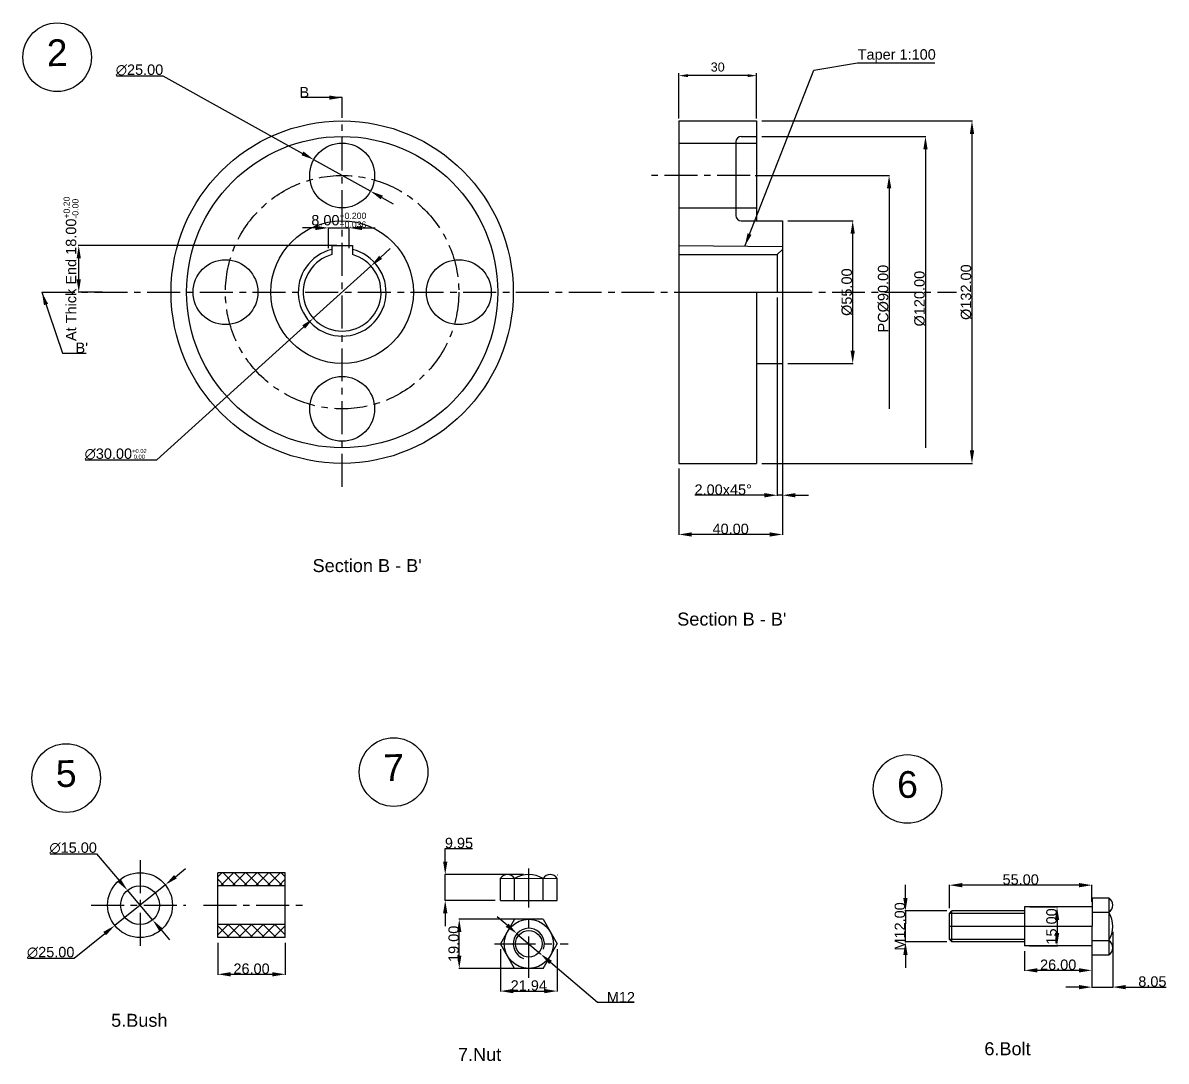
# Model space of a CAD drawing. Header units: millimetres. Extents: x 2857 to 4001, y 1460 to 1882.
# Drawn here: x 3559.8 to 4000.8, y 1459.9 to 1860.2 of the extents above; entities that cross this region are included whole.
import ezdxf

# ---------------------------------------------------------------- set-up
doc = ezdxf.new("R2010")
doc.units = ezdxf.units.MM
doc.linetypes.add('CENTER', pattern=[50.8, 31.75, -6.35, 6.35, -6.35])
doc.layers.add('center', color=10, linetype='CENTER')
doc.styles.get("Standard").update_dxf_attribs({"font": 'arial.ttf'})
doc.dimstyles.new('AM_ISO', dxfattribs={"dimtxt": 3.5, "dimasz": 3.5, "dimexe": 1, "dimexo": 1, "dimgap": 1.5, "dimtad": 1, "dimdsep": 46, "dimtxsty": 'Standard', "dimcen": 0, "dimclrd": 256, "dimclre": 256, "dimclrt": 2, "dimadec": 0, "dimazin": 2, "dimtp": 0.1, "dimtm": 0.1, "dimtfac": 0.71, "dimtdec": 3, "dimtmove": 0, "dimatfit": 3, "dimfxl": 1, "dimlwd": -1, "dimlwe": -1, "dimarcsym": 1})
doc.dimstyles.get("Standard").update_dxf_attribs({"dimtxt": 4, "dimasz": 5, "dimexe": 0.18, "dimexo": 2, "dimgap": 0.09, "dimtad": 1, "dimtoh": 1, "dimzin": 0, "dimdsep": 46, "dimtxsty": 'Standard', "dimcen": 0.09, "dimclrt": 2, "dimadec": 0, "dimazin": 0, "dimtfac": 1, "dimtmove": 0, "dimatfit": 3, "dimfxl": 1, "dimtolj": 1, "dimtzin": 0, "dimarcsym": 0})

# ---------------------------------------------------------------- blocks, each defined once
blk = doc.blocks.new('*D20')
at = {"linetype": 'ByBlock', "transparency": 16777216}
for p, q in [((3812.83, 1823.37), (3812.83, 1840.84)), ((3839.33, 1839.84), (3816.33, 1839.84)), ((3842.83, 1823.37), (3842.83, 1840.84))]:
    blk.add_line(p, q, dxfattribs=at)
at = {"transparency": 16777216}
for points in [[(3816.33, 1840.42), (3816.33, 1839.26), (3812.83, 1839.84)], [(3839.33, 1840.42), (3839.33, 1839.26), (3842.83, 1839.84)]]:
    blk.add_solid(points, dxfattribs=at)
at = {"layer": 'Defpoints', "color": 0, "transparency": 16777216}
for p in [(3812.83, 1839.84), (3812.83, 1822.37), (3842.83, 1822.37)]:
    blk.add_point(p, dxfattribs=at)
at = {"color": 2, "transparency": 16777216, "insert": (3827.83, 1843.13), "char_height": 3.5, "attachment_point": 5}
blk.add_mtext('30', dxfattribs=at)
blk = doc.blocks.new('*D21')
at = {"color": 0, "lineweight": -2, "transparency": 16777216}
for p, q in [((3854.83, 1783.87), (3880.09, 1783.87)), ((3879.91, 1733.87), (3879.91, 1778.87)), ((3854.83, 1728.87), (3880.09, 1728.87))]:
    blk.add_line(p, q, dxfattribs=at)
at = {"color": 0, "transparency": 16777216}
for points in [[(3879.07, 1778.87), (3880.74, 1778.87), (3879.91, 1783.87)], [(3879.07, 1733.87), (3880.74, 1733.87), (3879.91, 1728.87)]]:
    blk.add_solid(points, dxfattribs=at)
at = {"layer": 'Defpoints', "color": 0, "transparency": 16777216}
for p in [(3852.83, 1783.87), (3879.91, 1783.87), (3852.83, 1728.87)]:
    blk.add_point(p, dxfattribs=at)
at = {"color": 2, "transparency": 16777216, "insert": (3877.66, 1756.37), "char_height": 4, "attachment_point": 5, "rotation": 90}
blk.add_mtext('\\A1;%%C55.00', dxfattribs=at)
blk = doc.blocks.new('*D23')
at = {"color": 0, "lineweight": -2, "transparency": 16777216}
for p, q in [((3842.33, 1801.37), (3894.12, 1801.37)), ((3893.94, 1796.37), (3893.94, 1711.37))]:
    blk.add_line(p, q, dxfattribs=at)
at = {"color": 0, "transparency": 16777216}
blk.add_solid([(3893.11, 1796.37), (3894.78, 1796.37), (3893.94, 1801.37)], dxfattribs=at)
at = {"layer": 'Defpoints', "color": 0, "transparency": 16777216}
for p in [(3840.33, 1801.37), (3840.33, 1711.37), (3893.94, 1711.37)]:
    blk.add_point(p, dxfattribs=at)
at = {"color": 2, "transparency": 16777216, "insert": (3891.7, 1753.87), "char_height": 4, "attachment_point": 5, "rotation": 90}
blk.add_mtext('\\A1;PC%%C90.00', dxfattribs=at)
blk = doc.blocks.new('_None')
blk = doc.blocks.new('*D24')
at = {"color": 0, "lineweight": -2, "transparency": 16777216}
for p, q in [((3844.83, 1822.37), (3926.09, 1822.37)), ((3925.91, 1817.37), (3925.91, 1695.37)), ((3844.83, 1690.37), (3926.09, 1690.37))]:
    blk.add_line(p, q, dxfattribs=at)
at = {"color": 0, "transparency": 16777216}
for points in [[(3925.08, 1817.37), (3926.75, 1817.37), (3925.91, 1822.37)], [(3925.08, 1695.37), (3926.75, 1695.37), (3925.91, 1690.37)]]:
    blk.add_solid(points, dxfattribs=at)
at = {"layer": 'Defpoints', "color": 0, "transparency": 16777216}
for p in [(3842.83, 1822.37), (3842.83, 1690.37), (3925.91, 1690.37)]:
    blk.add_point(p, dxfattribs=at)
at = {"color": 2, "transparency": 16777216, "insert": (3923.67, 1756.37), "char_height": 4, "attachment_point": 5, "rotation": 90}
blk.add_mtext('\\A1;%%C132.00', dxfattribs=at)
blk = doc.blocks.new('*D25')
at = {"color": 0, "lineweight": -2, "transparency": 16777216}
for p, q in [((3844.83, 1816.37), (3908.16, 1816.37)), ((3907.98, 1811.37), (3907.98, 1696.37))]:
    blk.add_line(p, q, dxfattribs=at)
at = {"color": 0, "transparency": 16777216}
blk.add_solid([(3907.14, 1811.37), (3908.81, 1811.37), (3907.98, 1816.37)], dxfattribs=at)
at = {"layer": 'Defpoints', "color": 0, "transparency": 16777216}
for p in [(3842.83, 1816.37), (3842.83, 1696.37), (3907.98, 1696.37)]:
    blk.add_point(p, dxfattribs=at)
at = {"color": 2, "transparency": 16777216, "insert": (3905.73, 1753.87), "char_height": 4, "attachment_point": 5, "rotation": 90}
blk.add_mtext('\\A1;%%C120.00', dxfattribs=at)
blk = doc.blocks.new('*D26')
at = {"color": 0, "lineweight": -2, "transparency": 16777216}
for p, q in [((3852.83, 1770.83), (3852.83, 1677.9)), ((3850.83, 1754.37), (3850.83, 1677.9)), ((3845.83, 1678.08), (3819.07, 1678.08)), ((3852.83, 1678.08), (3850.83, 1678.08)), ((3857.83, 1678.08), (3862.83, 1678.08))]:
    blk.add_line(p, q, dxfattribs=at)
at = {"color": 0, "transparency": 16777216}
for points in [[(3845.83, 1678.91), (3845.83, 1677.24), (3850.83, 1678.08)], [(3857.83, 1678.91), (3857.83, 1677.24), (3852.83, 1678.08)]]:
    blk.add_solid(points, dxfattribs=at)
at = {"layer": 'Defpoints', "color": 0, "transparency": 16777216}
for p in [(3852.83, 1772.83), (3850.83, 1756.37), (3850.83, 1678.08)]:
    blk.add_point(p, dxfattribs=at)
at = {"color": 2, "transparency": 16777216, "insert": (3829.95, 1680.21), "char_height": 4, "attachment_point": 5}
blk.add_mtext('\\A1;2.00x45%%D', dxfattribs=at)
blk = doc.blocks.new('*D27')
at = {"color": 0, "lineweight": -2, "transparency": 16777216}
for p, q in [((3852.83, 1726.87), (3852.83, 1662.78)), ((3812.83, 1688.37), (3812.83, 1662.78)), ((3847.83, 1662.96), (3817.83, 1662.96))]:
    blk.add_line(p, q, dxfattribs=at)
at = {"color": 0, "transparency": 16777216}
for points in [[(3817.83, 1663.79), (3817.83, 1662.13), (3812.83, 1662.96)], [(3847.83, 1663.79), (3847.83, 1662.13), (3852.83, 1662.96)]]:
    blk.add_solid(points, dxfattribs=at)
at = {"layer": 'Defpoints', "color": 0, "transparency": 16777216}
for p in [(3852.83, 1728.87), (3812.83, 1690.37), (3812.83, 1662.96)]:
    blk.add_point(p, dxfattribs=at)
at = {"color": 2, "transparency": 16777216, "insert": (3832.83, 1665.09), "char_height": 4, "attachment_point": 5}
blk.add_mtext('\\A1;40.00', dxfattribs=at)
blk = doc.blocks.new('*D16')
at = {"color": 0, "lineweight": -2, "transparency": 16777216}
for p, q in [((3672.69, 1781.14), (3667.69, 1781.14)), ((3677.69, 1773.38), (3677.69, 1781.32)), ((3677.69, 1781.14), (3685.69, 1781.14)), ((3685.69, 1773.38), (3685.69, 1781.32)), ((3690.69, 1781.14), (3695.69, 1781.14))]:
    blk.add_line(p, q, dxfattribs=at)
at = {"color": 0, "transparency": 16777216}
for points in [[(3672.69, 1781.97), (3672.69, 1780.31), (3677.69, 1781.14)], [(3690.69, 1781.97), (3690.69, 1780.31), (3685.69, 1781.14)]]:
    blk.add_solid(points, dxfattribs=at)
at = {"layer": 'Defpoints', "color": 0, "transparency": 16777216}
for p in [(3685.69, 1781.14), (3677.69, 1771.38), (3685.69, 1771.38)]:
    blk.add_point(p, dxfattribs=at)
at = {"color": 2, "transparency": 16777216, "insert": (3681.69, 1784.12), "char_height": 4, "attachment_point": 5}
blk.add_mtext('\\A1;8.00{\\H2.4;\\S+0.200^ +0.036;}', dxfattribs=at)
blk = doc.blocks.new('*D17')
at = {"color": 0, "lineweight": -2, "transparency": 16777216}
for p, q in [((3680.97, 1774.37), (3581.19, 1774.37)), ((3581.37, 1761.37), (3581.37, 1769.37)), ((3590.48, 1756.37), (3581.19, 1756.37))]:
    blk.add_line(p, q, dxfattribs=at)
at = {"color": 0, "transparency": 16777216}
for points in [[(3580.53, 1769.37), (3582.2, 1769.37), (3581.37, 1774.37)], [(3580.53, 1761.37), (3582.2, 1761.37), (3581.37, 1756.37)]]:
    blk.add_solid(points, dxfattribs=at)
at = {"layer": 'Defpoints', "color": 0, "transparency": 16777216}
for p in [(3581.37, 1774.37), (3682.97, 1774.37), (3592.48, 1756.37)]:
    blk.add_point(p, dxfattribs=at)
at = {"color": 2, "transparency": 16777216, "insert": (3578.39, 1765.37), "char_height": 4, "attachment_point": 5, "rotation": 90}
blk.add_mtext('\\A1;At Thick End 18.00{\\H2.4;\\S+0.20^ -0.00;}', dxfattribs=at)
blk = doc.blocks.new('*D18')
at = {"color": 0, "lineweight": -2, "transparency": 16777216}
for p, q in [((3697.8, 1769.79), (3701.51, 1773.14)), ((3694.09, 1766.43), (3671.85, 1746.31)), ((3611.52, 1691.73), (3668.14, 1742.95)), ((3583.86, 1691.73), (3611.52, 1691.73))]:
    blk.add_line(p, q, dxfattribs=at)
at = {"color": 0, "transparency": 16777216}
for points in [[(3697.24, 1770.4), (3698.36, 1769.17), (3694.09, 1766.43)], [(3667.58, 1743.57), (3668.7, 1742.33), (3671.85, 1746.31)]]:
    blk.add_solid(points, dxfattribs=at)
at = {"layer": 'Defpoints', "color": 0, "transparency": 16777216}
for p in [(3694.09, 1766.43), (3671.85, 1746.31)]:
    blk.add_point(p, dxfattribs=at)
at = {"color": 2, "transparency": 16777216, "insert": (3595.61, 1693.98), "char_height": 4, "attachment_point": 5}
blk.add_mtext('\\A1;∅30.00{\\H1.6;\\S+0.02^  0.00;}', dxfattribs=at)
blk = doc.blocks.new('*D29')
at = {"color": 0, "lineweight": -2, "transparency": 16777216}
for p, q in [((3595.89, 1839.76), (3613.82, 1839.76)), ((3613.82, 1839.76), (3667.67, 1809.86)), ((3693.9, 1795.3), (3672.04, 1807.44)), ((3698.27, 1792.88), (3702.64, 1790.45))]:
    blk.add_line(p, q, dxfattribs=at)
at = {"color": 0, "transparency": 16777216}
for points in [[(3668.07, 1810.59), (3667.27, 1809.14), (3672.04, 1807.44)], [(3698.68, 1793.6), (3697.87, 1792.15), (3693.9, 1795.3)]]:
    blk.add_solid(points, dxfattribs=at)
at = {"layer": 'Defpoints', "color": 0, "transparency": 16777216}
for p in [(3672.04, 1807.44), (3693.9, 1795.3)]:
    blk.add_point(p, dxfattribs=at)
at = {"color": 2, "transparency": 16777216, "insert": (3604.81, 1842.01), "char_height": 4, "attachment_point": 5}
blk.add_mtext('\\A1;∅25.00', dxfattribs=at)
blk = doc.blocks.new('*D40')
at = {"color": 0, "lineweight": -2, "transparency": 16777216}
for p, q in [((3618.67, 1531.01), (3622.56, 1534.14)), ((3614.77, 1527.88), (3595.28, 1512.22)), ((3579.55, 1499.59), (3591.38, 1509.09)), ((3561.62, 1499.59), (3579.55, 1499.59))]:
    blk.add_line(p, q, dxfattribs=at)
at = {"color": 0, "transparency": 16777216}
for points in [[(3618.14, 1531.66), (3619.19, 1530.36), (3614.77, 1527.88)], [(3590.86, 1509.74), (3591.9, 1508.44), (3595.28, 1512.22)]]:
    blk.add_solid(points, dxfattribs=at)
at = {"layer": 'Defpoints', "color": 0, "transparency": 16777216}
for p in [(3614.77, 1527.88), (3595.28, 1512.22)]:
    blk.add_point(p, dxfattribs=at)
at = {"color": 2, "transparency": 16777216, "insert": (3570.54, 1501.83), "char_height": 4, "attachment_point": 5}
blk.add_mtext('\\A1;∅25.00', dxfattribs=at)
blk = doc.blocks.new('*D41')
at = {"color": 0, "lineweight": -2, "transparency": 16777216}
for p, q in [((3570.29, 1539.87), (3588.22, 1539.87)), ((3588.22, 1539.87), (3596.94, 1529.59)), ((3609.87, 1514.33), (3600.17, 1525.77)), ((3613.11, 1510.52), (3616.34, 1506.71))]:
    blk.add_line(p, q, dxfattribs=at)
at = {"color": 0, "transparency": 16777216}
for points in [[(3597.57, 1530.12), (3596.3, 1529.05), (3600.17, 1525.77)], [(3613.74, 1511.06), (3612.47, 1509.98), (3609.87, 1514.33)]]:
    blk.add_solid(points, dxfattribs=at)
at = {"layer": 'Defpoints', "color": 0, "transparency": 16777216}
for p in [(3600.17, 1525.77), (3609.87, 1514.33)]:
    blk.add_point(p, dxfattribs=at)
at = {"color": 2, "transparency": 16777216, "insert": (3579.21, 1542.11), "char_height": 4, "attachment_point": 5}
blk.add_mtext('\\A1;∅15.00', dxfattribs=at)
blk = doc.blocks.new('*D42')
at = {"color": 0, "lineweight": -2, "transparency": 16777216}
for p, q in [((3635.02, 1505.55), (3635.02, 1493.22)), ((3661.02, 1505.55), (3661.02, 1493.22)), ((3640.02, 1493.4), (3656.02, 1493.4))]:
    blk.add_line(p, q, dxfattribs=at)
at = {"color": 0, "transparency": 16777216}
for points in [[(3640.02, 1494.23), (3640.02, 1492.57), (3635.02, 1493.4)], [(3656.02, 1494.23), (3656.02, 1492.57), (3661.02, 1493.4)]]:
    blk.add_solid(points, dxfattribs=at)
at = {"layer": 'Defpoints', "color": 0, "transparency": 16777216}
for p in [(3635.02, 1507.55), (3661.02, 1507.55), (3661.02, 1493.4)]:
    blk.add_point(p, dxfattribs=at)
at = {"color": 2, "transparency": 16777216, "insert": (3648.02, 1495.53), "char_height": 4, "attachment_point": 5}
blk.add_mtext('\\A1;26.00', dxfattribs=at)
blk = doc.blocks.new('*U53')
at = {"color": 0, "linetype": 'Continuous'}
for p, q in [((-9.5, 5.48), (0, 10.97)), ((9.5, 5.48), (0, 10.97)), ((-9.5, -5.48), (-9.5, 5.48)), ((9.5, -5.48), (9.5, 5.48)), ((-9.5, -5.48), (0, -10.97)), ((9.5, -5.48), (0, -10.97))]:
    blk.add_line(p, q, dxfattribs=at)
for radius in [9.5, 5.12]:
    blk.add_circle((0, 0), radius, dxfattribs=at)
blk.add_arc((0, 0), 6, 250, 160, dxfattribs=at)
blk = doc.blocks.new('*D54')
at = {"color": 0, "lineweight": -2, "transparency": 16777216}
for p, q in [((3946.16, 1502.35), (3946.16, 1494.74)), ((3972.16, 1502.35), (3972.16, 1494.74)), ((3967.16, 1494.92), (3951.16, 1494.92))]:
    blk.add_line(p, q, dxfattribs=at)
at = {"color": 0, "transparency": 16777216}
for points in [[(3951.16, 1495.75), (3951.16, 1494.08), (3946.16, 1494.92)], [(3967.16, 1495.75), (3967.16, 1494.08), (3972.16, 1494.92)]]:
    blk.add_solid(points, dxfattribs=at)
at = {"layer": 'Defpoints', "color": 0, "transparency": 16777216}
for p in [(3946.16, 1504.35), (3972.16, 1504.35), (3946.16, 1494.92)]:
    blk.add_point(p, dxfattribs=at)
at = {"color": 2, "transparency": 16777216, "insert": (3959.16, 1497.05), "char_height": 4, "attachment_point": 5}
blk.add_mtext('\\A1;26.00', dxfattribs=at)
blk = doc.blocks.new('*D55')
at = {"color": 0, "lineweight": -2, "transparency": 16777216}
for p, q in [((3917.2, 1518.85), (3917.2, 1527.94)), ((3967.2, 1527.76), (3922.2, 1527.76)), ((3972.2, 1521.35), (3972.2, 1527.94))]:
    blk.add_line(p, q, dxfattribs=at)
at = {"color": 0, "transparency": 16777216}
for points in [[(3922.2, 1528.6), (3922.2, 1526.93), (3917.2, 1527.76)], [(3967.2, 1528.6), (3967.2, 1526.93), (3972.2, 1527.76)]]:
    blk.add_solid(points, dxfattribs=at)
at = {"layer": 'Defpoints', "color": 0, "transparency": 16777216}
for p in [(3917.2, 1527.76), (3972.2, 1519.35), (3917.2, 1516.85)]:
    blk.add_point(p, dxfattribs=at)
at = {"color": 2, "transparency": 16777216, "insert": (3944.7, 1529.9), "char_height": 4, "attachment_point": 5}
blk.add_mtext('\\A1;55.00', dxfattribs=at)
blk = doc.blocks.new('*D56')
at = {"color": 0, "lineweight": -2, "transparency": 16777216}
for p, q in [((3900.25, 1522.85), (3900.25, 1527.85)), ((3916.2, 1517.85), (3900.07, 1517.85)), ((3900.25, 1517.85), (3900.25, 1512.85)), ((3900.25, 1510.85), (3900.25, 1512.85)), ((3900.25, 1505.85), (3900.25, 1510.85)), ((3916.2, 1505.85), (3900.07, 1505.85)), ((3900.25, 1500.85), (3900.25, 1495.85))]:
    blk.add_line(p, q, dxfattribs=at)
at = {"color": 0, "transparency": 16777216}
for points in [[(3899.41, 1522.85), (3901.08, 1522.85), (3900.25, 1517.85)], [(3899.41, 1500.85), (3901.08, 1500.85), (3900.25, 1505.85)]]:
    blk.add_solid(points, dxfattribs=at)
at = {"layer": 'Defpoints', "color": 0, "transparency": 16777216}
for p in [(3900.25, 1517.85), (3918.2, 1517.85), (3918.2, 1505.85)]:
    blk.add_point(p, dxfattribs=at)
at = {"color": 2, "transparency": 16777216, "insert": (3898.12, 1511.85), "char_height": 4, "attachment_point": 5, "rotation": 90}
blk.add_mtext('\\A1;M12.00', dxfattribs=at)
blk = doc.blocks.new('*D57')
at = {"color": 0, "lineweight": -2, "transparency": 16777216}
for p, q in [((3948.23, 1519.35), (3958.9, 1519.35)), ((3958.72, 1514.35), (3958.72, 1509.35)), ((3948.16, 1504.35), (3958.9, 1504.35))]:
    blk.add_line(p, q, dxfattribs=at)
at = {"color": 0, "transparency": 16777216}
for points in [[(3957.89, 1514.35), (3959.56, 1514.35), (3958.72, 1519.35)], [(3957.89, 1509.35), (3959.56, 1509.35), (3958.72, 1504.35)]]:
    blk.add_solid(points, dxfattribs=at)
at = {"layer": 'Defpoints', "color": 0, "transparency": 16777216}
for p in [(3946.23, 1519.35), (3946.16, 1504.35), (3958.72, 1504.35)]:
    blk.add_point(p, dxfattribs=at)
at = {"color": 2, "transparency": 16777216, "insert": (3956.59, 1511.85), "char_height": 4, "attachment_point": 5, "rotation": 90}
blk.add_mtext('\\A1;15.00', dxfattribs=at)
blk = doc.blocks.new('*D59')
at = {"color": 0, "lineweight": -2, "transparency": 16777216}
for p, q in [((3980.2, 1509.83), (3980.2, 1488.27)), ((3972.15, 1498.88), (3972.15, 1488.27)), ((3967.15, 1488.45), (3962.15, 1488.45)), ((3972.15, 1488.45), (3980.2, 1488.45)), ((3985.2, 1488.45), (4000.8, 1488.45))]:
    blk.add_line(p, q, dxfattribs=at)
at = {"color": 0, "transparency": 16777216}
for points in [[(3967.15, 1489.28), (3967.15, 1487.61), (3972.15, 1488.45)], [(3985.2, 1489.28), (3985.2, 1487.61), (3980.2, 1488.45)]]:
    blk.add_solid(points, dxfattribs=at)
at = {"layer": 'Defpoints', "color": 0, "transparency": 16777216}
for p in [(3980.2, 1511.83), (3972.15, 1500.88), (3980.2, 1488.45)]:
    blk.add_point(p, dxfattribs=at)
at = {"color": 2, "transparency": 16777216, "insert": (3995.5, 1490.58), "char_height": 4, "attachment_point": 5}
blk.add_mtext('\\A1;8.05', dxfattribs=at)
blk = doc.blocks.new('*D60')
at = {"color": 0, "lineweight": -2, "transparency": 16777216}
for p, q in [((3722.73, 1536.85), (3722.73, 1541.85)), ((3722.73, 1541.85), (3733.24, 1541.85)), ((3752.93, 1531.85), (3722.55, 1531.85)), ((3722.73, 1521.9), (3722.73, 1531.85)), ((3742, 1521.9), (3722.55, 1521.9)), ((3722.73, 1516.9), (3722.73, 1511.9))]:
    blk.add_line(p, q, dxfattribs=at)
at = {"color": 0, "transparency": 16777216}
for points in [[(3721.9, 1536.85), (3723.57, 1536.85), (3722.73, 1531.85)], [(3721.9, 1516.9), (3723.57, 1516.9), (3722.73, 1521.9)]]:
    blk.add_solid(points, dxfattribs=at)
at = {"layer": 'Defpoints', "color": 0, "transparency": 16777216}
for p in [(3722.73, 1531.85), (3754.93, 1531.85), (3744, 1521.9)]:
    blk.add_point(p, dxfattribs=at)
at = {"color": 2, "transparency": 16777216, "insert": (3728.03, 1543.98), "char_height": 4, "attachment_point": 5}
blk.add_mtext('\\A1;9.95', dxfattribs=at)
blk = doc.blocks.new('*D61')
at = {"color": 0, "lineweight": -2, "transparency": 16777216}
for p, q in [((3752.97, 1514.64), (3727.96, 1514.64)), ((3728.14, 1500.64), (3728.14, 1509.64)), ((3752.97, 1495.64), (3727.96, 1495.64))]:
    blk.add_line(p, q, dxfattribs=at)
at = {"color": 0, "transparency": 16777216}
for points in [[(3727.3, 1509.64), (3728.97, 1509.64), (3728.14, 1514.64)], [(3727.3, 1500.64), (3728.97, 1500.64), (3728.14, 1495.64)]]:
    blk.add_solid(points, dxfattribs=at)
at = {"layer": 'Defpoints', "color": 0, "transparency": 16777216}
for p in [(3728.14, 1514.64), (3754.97, 1514.64), (3754.97, 1495.64)]:
    blk.add_point(p, dxfattribs=at)
at = {"color": 2, "transparency": 16777216, "insert": (3726, 1505.14), "char_height": 4, "attachment_point": 5, "rotation": 90}
blk.add_mtext('\\A1;19.00', dxfattribs=at)
blk = doc.blocks.new('*D62')
at = {"color": 0, "lineweight": -2, "transparency": 16777216}
for p, q in [((3744, 1503.14), (3744, 1486.74)), ((3765.94, 1503.14), (3765.94, 1486.74)), ((3749, 1486.92), (3760.94, 1486.92))]:
    blk.add_line(p, q, dxfattribs=at)
at = {"color": 0, "transparency": 16777216}
for points in [[(3749, 1487.76), (3749, 1486.09), (3744, 1486.92)], [(3760.94, 1487.76), (3760.94, 1486.09), (3765.94, 1486.92)]]:
    blk.add_solid(points, dxfattribs=at)
at = {"layer": 'Defpoints', "color": 0, "transparency": 16777216}
for p in [(3744, 1505.14), (3765.94, 1505.14), (3765.94, 1486.92)]:
    blk.add_point(p, dxfattribs=at)
at = {"color": 2, "transparency": 16777216, "insert": (3754.97, 1489.06), "char_height": 4, "attachment_point": 5}
blk.add_mtext('\\A1;21.94', dxfattribs=at)
blk = doc.blocks.new('*D63')
at = {"color": 0, "lineweight": -2, "transparency": 16777216}
for p, q in [((3746.61, 1512.29), (3742.81, 1515.54)), ((3750.41, 1509.04), (3759.53, 1501.24)), ((3781.5, 1482.47), (3763.34, 1498)), ((3795.59, 1482.47), (3781.5, 1482.47))]:
    blk.add_line(p, q, dxfattribs=at)
blk.add_arc((3754.97, 1505.14), 6, 317.7536, 320.9014, dxfattribs=at)
at = {"color": 0, "transparency": 16777216}
for points in [[(3747.15, 1512.92), (3746.07, 1511.66), (3750.41, 1509.04)], [(3763.88, 1498.63), (3762.79, 1497.36), (3759.53, 1501.24)]]:
    blk.add_solid(points, dxfattribs=at)
at = {"layer": 'Defpoints', "color": 0, "transparency": 16777216}
for p in [(3750.41, 1509.04), (3759.53, 1501.24)]:
    blk.add_point(p, dxfattribs=at)
at = {"color": 2, "transparency": 16777216, "insert": (3790.5, 1484.57), "char_height": 4, "attachment_point": 5}
blk.add_mtext('\\A1;M12', dxfattribs=at)

msp = doc.modelspace()

# ---------------------------------------------------------------- hatches: boundary and pattern name
h = msp.add_hatch()
h.set_pattern_fill('ANSI37', color=256)
h.set_pattern_definition([(45, (-480.6556, -442.8835), (-2.245064, 2.245064), []), (135, (-480.6556, -442.8835), (-2.245064, -2.245064), [])])
h.paths.add_polyline_path([(3661.02, 1527.553), (3661.02, 1532.553), (3635.02, 1532.553), (3635.02, 1527.553)])
h.paths.add_polyline_path([(3635.02, 1512.553), (3635.02, 1507.553), (3661.02, 1507.553), (3661.02, 1512.553)])

# ---------------------------------------------------------------- linework, layer by layer
for p, q in [((3812.832, 1822.369), (3842.832, 1822.369)), ((3812.832, 1822.369), (3812.832, 1690.369)), ((3842.832, 1822.369), (3842.832, 1783.869)), ((3812.832, 1813.869), (3842.832, 1813.869)), ((3834.832, 1814.369), (3834.832, 1785.869)), ((3836.832, 1816.369), (3842.832, 1816.369)), ((3812.832, 1788.869), (3842.832, 1788.869)), ((3836.832, 1783.869), (3852.832, 1783.869)), ((3852.832, 1783.869), (3852.832, 1728.869)), ((3678.971, 1774.369), (3686.971, 1774.369)), ((3678.971, 1774.369), (3678.971, 1770.826)), ((3686.971, 1774.369), (3686.971, 1770.826)), ((3812.832, 1774.369), (3852.832, 1773.969)), ((3850.832, 1770.826), (3852.832, 1772.826)), ((3812.832, 1770.826), (3850.832, 1770.826)), ((3850.832, 1770.826), (3850.832, 1756.369)), ((3812.832, 1756.369), (3852.832, 1756.369)), ((3842.832, 1756.369), (3842.832, 1690.369)), ((3842.832, 1728.869), (3852.832, 1728.869)), ((3812.832, 1690.369), (3842.832, 1690.369)), ((3661.02, 1532.553), (3635.02, 1532.553)), ((3635.02, 1507.553), (3635.02, 1532.553)), ((3661.02, 1507.553), (3661.02, 1532.553)), ((3743.998, 1530.399), (3765.944, 1530.301)), ((3744.005, 1521.899), (3744.005, 1530.399)), ((3749.489, 1521.875), (3749.489, 1530.375)), ((3754.965, 1531.85), (3754.996, 1531.85)), ((3760.459, 1521.826), (3760.459, 1530.326)), ((3765.944, 1531.801), (3765.988, 1531.801)), ((3765.944, 1521.801), (3765.944, 1530.301)), ((3661.02, 1527.553), (3635.02, 1527.553)), ((3744.005, 1521.899), (3765.944, 1521.801)), ((3972.247, 1522.824), (3972.149, 1500.885)), ((3972.247, 1522.824), (3978.747, 1522.824)), ((3978.747, 1522.831), (3978.649, 1500.885)), ((3917.198, 1516.854), (3918.198, 1517.854)), ((3946.225, 1517.854), (3918.198, 1517.854)), ((3918.198, 1505.854), (3918.198, 1517.854)), ((3946.231, 1519.354), (3946.164, 1504.354)), ((3972.198, 1519.354), (3946.231, 1519.354)), ((3972.223, 1517.339), (3978.723, 1517.339)), ((3917.198, 1506.854), (3917.198, 1516.854)), ((3946.225, 1516.854), (3917.198, 1516.854)), ((3661.02, 1512.553), (3635.02, 1512.553)), ((3972.198, 1511.854), (3917.198, 1511.854)), ((3980.198, 1511.863), (3980.198, 1511.832)), ((3661.02, 1507.553), (3635.02, 1507.553)), ((3946.171, 1506.854), (3917.198, 1506.854)), ((3918.198, 1505.854), (3917.198, 1506.854)), ((3946.171, 1505.854), (3918.198, 1505.854)), ((3972.165, 1504.354), (3946.164, 1504.354)), ((3972.174, 1506.369), (3978.674, 1506.369)), ((3972.149, 1500.885), (3978.649, 1500.885))]:
    msp.add_line(p, q)
for centre, radius in [((3573.046, 1846.952), 13.231), ((3682.971, 1756.369), 66), ((3682.971, 1756.369), 60), ((3682.971, 1801.369), 12.5), ((3682.971, 1756.369), 27.5), ((3637.971, 1756.369), 12.5), ((3727.971, 1756.369), 12.5), ((3682.971, 1711.369), 12.5), ((3702.817, 1571.364), 13.231), ((3576.516, 1569.053), 13.231), ((3901.03, 1564.841), 13.231), ((3605.023, 1520.053), 12.5), ((3605.023, 1520.053), 7.5)]:
    msp.add_circle(centre, radius)
for centre, radius, start, end in [((3836.832, 1814.369), 2, 90, 180), ((3836.832, 1785.869), 2, 180, 270), ((3682.971, 1756.369), 16.936, 103.6614, 76.3386), ((3682.971, 1756.369), 15, 105.46601, 74.53399), ((3746.739, 1528.604), 3.271, 32.77209, 146.71787), ((3754.933, 1521.072), 10.778, 59.15436, 120.3356), ((3763.194, 1528.686), 3.189, 30.43589, 149.05407), ((3976.952, 1520.089), 3.271, 302.77209, 56.71787), ((3969.42, 1511.896), 10.778, 329.15436, 30.3356), ((3977.034, 1503.634), 3.189, 300.43589, 59.05407)]:
    msp.add_arc(centre, radius, start, end)
at = {"layer": 'center', "ltscale": 0.4}
for p, q in [((3682.971, 1681.369), (3682.971, 1831.369)), ((3840.332, 1801.369), (3800.332, 1801.369)), ((3567.145, 1756.369), (3919.978, 1756.369)), ((3605.023, 1537.392), (3605.023, 1502.198)), ((3586.154, 1520.053), (3622.632, 1520.053)), ((3629.514, 1520.053), (3669.434, 1520.053))]:
    msp.add_line(p, q, dxfattribs=at)
at = {"layer": 'center', "ltscale": 0.5}
for p, q in [((3754.974, 1519.085), (3754.974, 1534.224)), ((3754.974, 1492.077), (3754.974, 1515.955)), ((3741.72, 1505.143), (3770.117, 1505.143))]:
    msp.add_line(p, q, dxfattribs=at)
at = {"layer": 'center', "ltscale": 0.4}
msp.add_circle((3682.971, 1756.369), 45, dxfattribs=at)

# ---------------------------------------------------------------- block references
at = {"rotation": 90}
msp.add_blockref('*U53', (3754.974, 1505.143), dxfattribs=at)

# ---------------------------------------------------------------- texts
for s, p in [('2', (3569.137, 1843.459)), ('5', (3572.607, 1565.56)), ('7', (3698.907, 1567.871)), ('6', (3897.12, 1561.349))]:
    msp.add_text(s, height=10.304, rotation=1).set_placement(p)
for s, p in [("Section B - B'", (3671.569, 1648.458)), ("Section B - B'", (3812.223, 1627.831)), ('5.Bush', (3593.87, 1473.16)), ('7.Nut', (3727.637, 1459.995)), ('6.Bolt', (3930.685, 1462.199))]:
    msp.add_text(s, height=5).set_placement(p)
at = {"color": 2, "char_height": 4}
for s, insert, attachment_point in [('\\A1;Taper 1:100', (3881.816, 1844.817), 7), ('\\A1;B', (3670.243, 1831.459), 9), ("\\A1;B'", (3580.157, 1732.898), 7)]:
    msp.add_mtext(s, dxfattribs=dict(at, insert=insert, attachment_point=attachment_point))

# ---------------------------------------------------------------- dimensions: what is measured, and where the dimension line sits
for p1, p2, picture, middle in [((3693.899, 1795.302), (3672.042, 1807.437), '*D29', (3604.808, 1839.762)), ((3609.874, 1514.333), (3600.172, 1525.773), '*D41', (3579.21, 1539.867)), ((3614.768, 1527.881), (3595.278, 1512.224), '*D40', (3570.538, 1499.586))]:
    dim = msp.add_diameter_dim_2p(p1=p1, p2=p2, dimstyle='Standard')
    dim.commit()
    dim.dimension.update_dxf_attribs({"geometry": picture, "text_midpoint": middle, "dimtype": 163})
for base, p1, p2, angle, dimstyle, picture, middle in [((3812.832, 1839.842), (3842.832, 1822.369), (3812.832, 1822.369), 180, 'AM_ISO', '*D20', (3827.832, 1843.13)), ((3812.832, 1662.959), (3852.832, 1728.869), (3812.832, 1690.369), 180, 'Standard', '*D27', (3832.832, 1665.092)), ((3722.735, 1531.85), (3744.005, 1521.899), (3754.933, 1531.85), 90, 'Standard', '*D60', (3728.035, 1543.983)), ((3958.725, 1504.354), (3946.231, 1519.354), (3946.164, 1504.354), 90, 'Standard', '*D57', (3956.592, 1511.854)), ((3728.136, 1514.643), (3754.974, 1495.643), (3754.974, 1514.643), 90, 'Standard', '*D61', (3726.004, 1505.143))]:
    dim = msp.add_linear_dim(base=base, p1=p1, p2=p2, angle=angle, dimstyle=dimstyle)
    dim.commit()
    dim.dimension.update_dxf_attribs({"geometry": picture, "text_midpoint": middle})
for base, p1, p2, text, override, picture, middle in [((3925.913, 1690.369), (3842.832, 1822.369), (3842.832, 1690.369), '%%C<>', {"dimpost": '', "dimtp": 0, "dimtm": 0, "dimtdec": 2, "dimtzin": 0}, '*D24', (3925.913, 1756.369)), ((3907.978, 1696.369), (3842.832, 1816.369), (3842.832, 1696.369), '%%C<>', {"dimpost": '', "dimblk2": 'None', "dimsah": 1, "dimse2": 1}, '*D25', (3907.978, 1753.869)), ((3893.942, 1711.369), (3840.332, 1801.369), (3840.332, 1711.369), 'PC%%C<>', {"dimpost": '', "dimblk2": 'None', "dimsah": 1, "dimse2": 1}, '*D23', (3893.942, 1753.869)), ((3581.368, 1774.369), (3592.483, 1756.369), (3682.971, 1774.369), 'At Thick End <>', {"dimpost": '', "dimtol": 1, "dimtp": 0.2, "dimtm": 1e-09, "dimtfac": 0.6}, '*D17', (3581.368, 1765.369))]:
    dim = msp.add_linear_dim(base=base, p1=p1, p2=p2, angle=90, text=text, dimstyle='Standard', override=override)
    dim.commit()
    dim.dimension.update_dxf_attribs({"geometry": picture, "text_midpoint": middle, "dimtype": 160})
dim = msp.add_linear_dim(base=(3685.69, 1781.141), p1=(3677.69, 1771.384), p2=(3685.69, 1771.384), dimstyle='Standard', override={"dimgap": 0.09, "dimtol": 1, "dimlim": 0, "dimtp": 0.2, "dimtm": -0.036, "dimtfac": 0.6, "dimtdec": 3})
dim.commit()
dim.dimension.update_dxf_attribs({"geometry": '*D16', "text_midpoint": (3681.69, 1781.141), "dimtype": 160})
dim = msp.add_linear_dim(base=(3879.906, 1783.869), p1=(3852.832, 1728.869), p2=(3852.832, 1783.869), angle=90, text='%%C<>', dimstyle='Standard', override={"dimpost": ''})
dim.commit()
dim.dimension.update_dxf_attribs({"geometry": '*D21', "text_midpoint": (3877.662, 1756.369)})
dim = msp.add_diameter_dim_2p(p1=(3694.094, 1766.433), p2=(3671.847, 1746.306), dimstyle='Standard', override={"dimgap": 0.09, "dimtol": 1, "dimlim": 0, "dimtp": 0.02, "dimtm": 0, "dimtfac": 0.4})
dim.commit()
dim.dimension.update_dxf_attribs({"geometry": '*D18', "text_midpoint": (3595.615, 1691.734), "dimtype": 163})
for base, p1, p2, angle, text, picture, middle in [((3850.832, 1678.076), (3852.832, 1772.826), (3850.832, 1756.369), 180, '<>x45%%D', '*D26', (3829.949, 1678.076)), ((3900.248, 1517.854), (3918.198, 1505.854), (3918.198, 1517.854), 90, 'M<>', '*D56', (3900.248, 1511.854))]:
    dim = msp.add_linear_dim(base=base, p1=p1, p2=p2, angle=angle, text=text, dimstyle='Standard')
    dim.commit()
    dim.dimension.update_dxf_attribs({"geometry": picture, "text_midpoint": middle, "dimtype": 160})
for base, p1, p2, picture, middle in [((3917.198, 1527.764), (3972.198, 1519.354), (3917.198, 1516.854), '*D55', (3944.698, 1529.896)), ((3980.198, 1488.446), (3972.149, 1500.885), (3980.198, 1511.832), '*D59', (3995.501, 1490.578)), ((3661.02, 1493.399), (3635.02, 1507.553), (3661.02, 1507.553), '*D42', (3648.02, 1495.531)), ((3765.944, 1486.924), (3744.005, 1505.143), (3765.944, 1505.143), '*D62', (3754.974, 1489.057)), ((3946.164, 1494.917), (3972.165, 1504.354), (3946.164, 1504.354), '*D54', (3959.165, 1497.049))]:
    dim = msp.add_linear_dim(base=base, p1=p1, p2=p2, dimstyle='Standard')
    dim.commit()
    dim.dimension.update_dxf_attribs({"geometry": picture, "text_midpoint": middle})
dim = msp.add_diameter_dim_2p(p1=(3750.414, 1509.042), p2=(3759.535, 1501.244), text='M12', dimstyle='Standard', override={"dimpost": ''})
dim.commit()
dim.dimension.update_dxf_attribs({"geometry": '*D63', "text_midpoint": (3790.505, 1482.469), "dimtype": 163})

# ---------------------------------------------------------------- leaders
at = {"annotation_type": 0, "has_hookline": 1}
for points, hookline_direction, text_width in [([(3838.27, 1774.115), (3864.964, 1841.894), (3881.726, 1844.727)], 0, 29.735), ([(3682.971, 1831.369), (3670.333, 1831.369)], 1, 3.02), ([(3567.145, 1756.369), (3575.071, 1732.808), (3580.071, 1732.808)], 0, 4.123)]:
    msp.add_leader(points, dimstyle='Standard', dxfattribs=dict(at, hookline_direction=hookline_direction, text_width=text_width))

doc.saveas('drawing.dxf')
